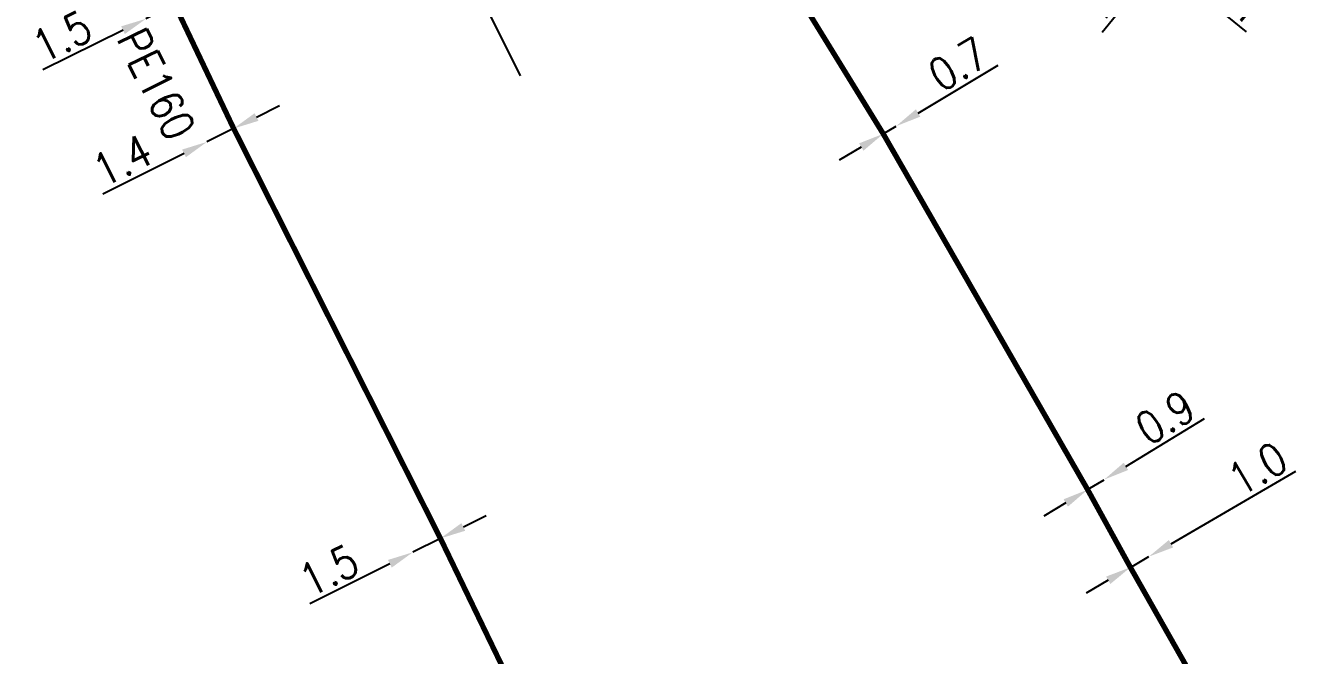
# Model space of a CAD drawing. Header units: millimetres. Extents: x 160996 to 162003, y 120996 to 122000.
# Drawn here: x 161424.7 to 161484.2, y 121076.2 to 121105.7 of the extents above; entities that cross this region are included whole.
import ezdxf

# ---------------------------------------------------------------- set-up
doc = ezdxf.new("R2010")
doc.units = ezdxf.units.MM
doc.header["$PDMODE"] = 34
doc.linetypes.add('L_25_PE', pattern=[2000, 1000, 1000])
doc.layers.get('Defpoints').update_dxf_attribs({"linetype": 'CONTINUOUS'})
doc.layers.add('L_150', color=1, linetype='CONTINUOUS')
doc.layers.add('L_400', color=7, linetype='CONTINUOUS')
doc.styles.get("Standard").update_dxf_attribs({"font": 'romans.shx', "width": 0.85})
doc.dimstyles.get("Standard").update_dxf_attribs({"dimtxt": 1.5, "dimasz": 1.2, "dimexe": 0.625, "dimexo": 0.625, "dimgap": 0.25, "dimtad": 1, "dimdec": 1, "dimzin": 0, "dimdsep": 46, "dimtxsty": 'Standard', "dimcen": -0.5, "dimadec": 0, "dimazin": 0, "dimtfac": 1, "dimtdec": 1, "dimtmove": 0, "dimatfit": 3, "dimfxl": 0, "dimtolj": 1, "dimtzin": 0, "dimarcsym": 0})

# ---------------------------------------------------------------- blocks, each defined once
blk = doc.blocks.new('*D1236')
at = {"layer": 'Defpoints', "color": 0, "linetype": 'Continuous', "transparency": 16777216}
for p in [(161444.152, 121081.707), (161442.856, 121081.057), (161442.856, 121081.057)]:
    blk.add_point(p, dxfattribs=at)
at = {"layer": 'L_150', "color": 0, "linetype": 'Continuous', "lineweight": -2, "transparency": 16777216}
for p, q in [((161445.224, 121082.245), (161446.297, 121082.783)), ((161444.152, 121081.707), (161442.856, 121081.057)), ((161441.783, 121080.519), (161438.038, 121078.641))]:
    blk.add_line(p, q, dxfattribs=at)
at = {"layer": 'L_150', "color": 0, "linetype": 'Continuous', "transparency": 16777216}
for points in [[(161445.135, 121082.423), (161445.314, 121082.066), (161444.152, 121081.707)], [(161441.693, 121080.698), (161441.873, 121080.34), (161442.856, 121081.057)]]:
    blk.add_solid(points, dxfattribs=at)
at = {"layer": 'L_150', "color": 0, "linetype": 'Continuous', "transparency": 16777216, "insert": (161438.926, 121080.205), "char_height": 1.5, "attachment_point": 5, "rotation": 26.63009}
blk.add_mtext('\\A1;1.5', dxfattribs=at)
blk = doc.blocks.new('*D1237')
at = {"layer": 'Defpoints', "color": 0, "linetype": 'Continuous', "transparency": 16777216}
for p in [(161434.472, 121100.899), (161433.221, 121100.272), (161433.221, 121100.272)]:
    blk.add_point(p, dxfattribs=at)
at = {"layer": 'L_150', "color": 0, "linetype": 'Continuous', "lineweight": -2, "transparency": 16777216}
for p, q in [((161435.545, 121101.437), (161436.618, 121101.975)), ((161434.472, 121100.899), (161433.221, 121100.272)), ((161432.148, 121099.734), (161428.349, 121097.829))]:
    blk.add_line(p, q, dxfattribs=at)
at = {"layer": 'L_150', "color": 0, "linetype": 'Continuous', "transparency": 16777216}
for points in [[(161435.455, 121101.616), (161435.635, 121101.258), (161434.472, 121100.899)], [(161432.059, 121099.913), (161432.238, 121099.555), (161433.221, 121100.272)]]:
    blk.add_solid(points, dxfattribs=at)
at = {"layer": 'L_150', "color": 0, "linetype": 'Continuous', "transparency": 16777216, "insert": (161429.264, 121099.406), "char_height": 1.5, "attachment_point": 5, "rotation": 26.63009}
blk.add_mtext('\\A1;1.4', dxfattribs=at)
blk = doc.blocks.new('*D1238')
at = {"layer": 'Defpoints', "color": 0, "linetype": 'Continuous', "transparency": 16777216}
for p in [(161431.712, 121106.7), (161430.368, 121106.035), (161430.368, 121106.035)]:
    blk.add_point(p, dxfattribs=at)
at = {"layer": 'L_150', "color": 0, "linetype": 'Continuous', "lineweight": -2, "transparency": 16777216}
for p, q in [((161432.788, 121107.233), (161433.863, 121107.765)), ((161431.712, 121106.7), (161430.368, 121106.035)), ((161429.293, 121105.503), (161425.538, 121103.644))]:
    blk.add_line(p, q, dxfattribs=at)
at = {"layer": 'L_150', "color": 0, "linetype": 'Continuous', "transparency": 16777216}
for points in [[(161432.699, 121107.412), (161432.877, 121107.054), (161431.712, 121106.7)], [(161429.204, 121105.682), (161429.381, 121105.323), (161430.368, 121106.035)]]:
    blk.add_solid(points, dxfattribs=at)
at = {"layer": 'L_150', "color": 0, "linetype": 'Continuous', "transparency": 16777216, "insert": (161426.434, 121105.203), "char_height": 1.5, "attachment_point": 5, "rotation": 26.33494}
blk.add_mtext('\\A1;1.5', dxfattribs=at)
blk = doc.blocks.new('*D1262')
at = {"layer": 'Defpoints', "color": 0, "linetype": 'Continuous', "transparency": 16777216}
for p in [(161475.218, 121084.457), (161475.218, 121084.457), (161474.449, 121083.989)]:
    blk.add_point(p, dxfattribs=at)
at = {"layer": 'L_150', "color": 0, "linetype": 'Continuous', "lineweight": -2, "transparency": 16777216}
for p, q in [((161476.243, 121085.08), (161479.926, 121087.32)), ((161474.449, 121083.989), (161475.218, 121084.457)), ((161473.424, 121083.366), (161472.398, 121082.742))]:
    blk.add_line(p, q, dxfattribs=at)
at = {"layer": 'L_150', "color": 0, "linetype": 'Continuous', "transparency": 16777216}
for points in [[(161476.139, 121085.251), (161476.347, 121084.909), (161475.218, 121084.457)], [(161473.32, 121083.537), (161473.527, 121083.195), (161474.449, 121083.989)]]:
    blk.add_solid(points, dxfattribs=at)
at = {"layer": 'L_150', "color": 0, "linetype": 'Continuous', "transparency": 16777216, "insert": (161478.078, 121087.366), "char_height": 1.5, "attachment_point": 5, "rotation": 31.30165}
blk.add_mtext('\\A1;0.9', dxfattribs=at)
blk = doc.blocks.new('*D1263')
at = {"layer": 'Defpoints', "color": 0, "linetype": 'Continuous', "transparency": 16777216}
for p in [(161477.315, 121080.854), (161477.315, 121080.854), (161476.451, 121080.351)]:
    blk.add_point(p, dxfattribs=at)
at = {"layer": 'L_150', "color": 0, "linetype": 'Continuous', "lineweight": -2, "transparency": 16777216}
for p, q in [((161478.352, 121081.458), (161484.192, 121084.858)), ((161476.451, 121080.351), (161477.315, 121080.854)), ((161475.414, 121079.748), (161474.377, 121079.144))]:
    blk.add_line(p, q, dxfattribs=at)
at = {"layer": 'L_150', "color": 0, "linetype": 'Continuous', "transparency": 16777216}
for points in [[(161478.251, 121081.631), (161478.453, 121081.285), (161477.315, 121080.854)], [(161475.313, 121079.92), (161475.514, 121079.575), (161476.451, 121080.351)]]:
    blk.add_solid(points, dxfattribs=at)
at = {"layer": 'L_150', "color": 0, "linetype": 'Continuous', "transparency": 16777216, "insert": (161482.397, 121084.97), "char_height": 1.5, "attachment_point": 5, "rotation": 30.20489}
blk.add_mtext('\\A1;1.0', dxfattribs=at)
blk = doc.blocks.new('*D1266')
at = {"layer": 'Defpoints', "color": 0, "linetype": 'Continuous', "transparency": 16777216}
for p in [(161465.482, 121101.008), (161465.482, 121101.008), (161464.881, 121100.648)]:
    blk.add_point(p, dxfattribs=at)
at = {"layer": 'L_150', "color": 0, "linetype": 'Continuous', "lineweight": -2, "transparency": 16777216}
for p, q in [((161466.511, 121101.624), (161470.262, 121103.87)), ((161464.881, 121100.648), (161465.482, 121101.008)), ((161463.851, 121100.032), (161462.822, 121099.416))]:
    blk.add_line(p, q, dxfattribs=at)
at = {"layer": 'L_150', "color": 0, "linetype": 'Continuous', "transparency": 16777216}
for points in [[(161466.409, 121101.796), (161466.614, 121101.453), (161465.482, 121101.008)], [(161463.749, 121100.204), (161463.954, 121099.86), (161464.881, 121100.648)]]:
    blk.add_solid(points, dxfattribs=at)
at = {"layer": 'L_150', "color": 0, "linetype": 'Continuous', "transparency": 16777216, "insert": (161468.388, 121103.913), "char_height": 1.5, "attachment_point": 5, "rotation": 30.90785}
blk.add_mtext('\\A1;0.7', dxfattribs=at)
blk = doc.blocks.new('*D1276')
at = {"layer": 'Defpoints', "color": 0, "linetype": 'Continuous', "transparency": 16777216}
for p in [(161481.02, 121112.604), (161479.817, 121111.133), (161479.817, 121111.133)]:
    blk.add_point(p, dxfattribs=at)
at = {"layer": 'L_150', "color": 0, "linetype": 'Continuous', "lineweight": -2, "transparency": 16777216}
for p, q in [((161481.779, 121113.533), (161482.538, 121114.462)), ((161481.02, 121112.604), (161479.817, 121111.133)), ((161479.058, 121110.203), (161475.126, 121105.391))]:
    blk.add_line(p, q, dxfattribs=at)
at = {"layer": 'L_150', "color": 0, "linetype": 'Continuous', "transparency": 16777216}
for points in [[(161481.624, 121113.66), (161481.934, 121113.406), (161481.02, 121112.604)], [(161478.903, 121110.33), (161479.213, 121110.077), (161479.817, 121111.133)]]:
    blk.add_solid(points, dxfattribs=at)
at = {"layer": 'L_150', "color": 0, "linetype": 'Continuous', "transparency": 16777216, "insert": (161475.278, 121107.158), "char_height": 1.5, "attachment_point": 5, "rotation": 50.74593}
blk.add_mtext('\\A1;1.9', dxfattribs=at)
blk = doc.blocks.new('*D1539')
at = {"layer": 'Defpoints', "color": 0, "linetype": 'Continuous', "transparency": 16777216}
for p in [(161479.42, 121113.965), (161477.839, 121108.712), (161477.839, 121108.712)]:
    blk.add_point(p, dxfattribs=at)
at = {"layer": 'L_400', "color": 0, "linetype": 'Continuous', "lineweight": -2, "transparency": 16777216}
for p, q in [((161479.025, 121113.481), (161475.818, 121109.557)), ((161475.284, 121110.8), (161474.355, 121111.559)), ((161476.213, 121110.041), (161477.839, 121108.712)), ((161478.769, 121107.953), (161481.871, 121105.417))]:
    blk.add_line(p, q, dxfattribs=at)
at = {"layer": 'L_400', "color": 0, "linetype": 'Continuous', "transparency": 16777216}
for points in [[(161475.411, 121110.955), (161475.157, 121110.645), (161476.213, 121110.041)], [(161478.895, 121108.107), (161478.642, 121107.798), (161477.839, 121108.712)]]:
    blk.add_solid(points, dxfattribs=at)
at = {"layer": 'L_400', "color": 0, "linetype": 'Continuous', "transparency": 16777216, "insert": (161481.417, 121107.08), "char_height": 1.5, "attachment_point": 5, "rotation": 320.74593}
blk.add_mtext('\\A1;2.1', dxfattribs=at)

msp = doc.modelspace()

# ---------------------------------------------------------------- linework, layer by layer
at = {"layer": 'L_150', "linetype": 'L_25_PE', "const_width": 0.25, "flags": 128}
for points in [[(161448.559, 121141.006), (161457.478, 121132.664), (161464.908, 121126.312), (161468.506, 121123.179), (161473.174, 121119.676), (161477.237, 121115.824), (161481.02, 121112.604), (161495.177, 121099.992), (161503.961, 121092.3), (161511.962, 121085.36), (161524.369, 121074.573), (161535.998, 121064.359), (161542.694, 121058.396), (161548.271, 121052.809), (161548.425, 121052.196), (161547.934, 121050.451), (161547.015, 121050.058), (161546.095, 121049.664), (161534.777, 121044.832), (161529.795, 121042.852), (161525.629, 121040.914), (161521.109, 121039.04), (161510.997, 121034.323), (161510.997, 121034.323), (161507.327, 121032.593), (161507.008, 121032.45), (161504.954, 121033.14), (161503.884, 121033.485), (161503.884, 121033.485), (161498.806, 121042.604), (161493.589, 121051.537), (161488.307, 121060.471), (161483.599, 121067.737), (161476.451, 121080.351), (161474.449, 121083.989), (161464.881, 121100.648), (161458.039, 121111.767), (161453.62, 121119.058), (161448.872, 121126.713), (161448.872, 121126.713)], [(161484.507, 121000), (161481.959, 121005.084), (161475.242, 121018.536), (161472.638, 121024.334), (161469.937, 121030.696), (161465.797, 121038.34), (161465.242, 121039.385), (161465.242, 121039.385), (161462.906, 121043.935), (161460.398, 121048.716), (161453.907, 121061.858), (161449.489, 121070.657), (161444.152, 121081.707), (161434.472, 121100.899), (161431.712, 121106.7), (161428.504, 121112.879), (161427.486, 121114.79), (161426.984, 121114.527), (161426.756, 121114.967)]]:
    msp.add_lwpolyline(points, dxfattribs=at)

# ---------------------------------------------------------------- texts
at = {"layer": 'L_150', "linetype": 'Continuous', "width": 0.85}
msp.add_text('PE160', height=1.5, rotation=296.28814, dxfattribs=at).set_placement((161428.968, 121105.103))

# ---------------------------------------------------------------- dimensions: what is measured, and where the dimension line sits
at = {"layer": 'L_150', "linetype": 'Continuous'}
for base, p1, p2, angle, picture, middle in [((161479.817, 121111.133), (161481.02, 121112.604), (161479.817, 121111.133), 50.74593, '*D1276', (161476.052, 121106.525)), ((161430.368, 121106.035), (161431.712, 121106.7), (161430.368, 121106.035), 26.33494, '*D1238', (161426.878, 121104.307)), ((161465.482, 121101.008), (161464.881, 121100.648), (161465.482, 121101.008), 210.90785, '*D1266', (161468.901, 121103.055)), ((161433.221, 121100.272), (161434.472, 121100.899), (161433.221, 121100.272), 26.63009, '*D1237', (161429.712, 121098.512)), ((161475.218, 121084.457), (161474.449, 121083.989), (161475.218, 121084.457), 211.30165, '*D1262', (161478.598, 121086.512)), ((161477.315, 121080.854), (161476.451, 121080.351), (161477.315, 121080.854), 210.20489, '*D1263', (161482.901, 121084.106)), ((161442.8556, 121081.0568), (161444.1518, 121081.7068), (161442.8556, 121081.0568), 26.63009, '*D1236', (161439.3741, 121079.3111))]:
    dim = msp.add_linear_dim(base=base, p1=p1, p2=p2, angle=angle, dimstyle='Standard', dxfattribs=at)
    dim.commit()
    dim.dimension.update_dxf_attribs({"geometry": picture, "text_midpoint": middle, "dimtype": 160})
at = {"layer": 'L_400', "linetype": 'Continuous'}
dim = msp.add_linear_dim(base=(161477.839, 121108.712), p1=(161479.42, 121113.965), p2=(161477.839, 121108.712), angle=140.74593, dimstyle='Standard', override={"dimatfit": 0}, dxfattribs=at)
dim.commit()
dim.dimension.update_dxf_attribs({"geometry": '*D1539', "text_midpoint": (161480.785, 121106.305), "dimtype": 160})

# ---------------------------------------------------------------- leaders
at = {"layer": 'L_150', "linetype": 'Continuous', "annotation_type": 0, "has_hookline": 1, "hookline_direction": 0, "text_width": 18.336, "horizontal_direction": (0.443132, -0.896457, 0)}
msp.add_leader([(161441.019, 121125.1), (161439.111, 121121.106), (161439.643, 121120.031)], dimstyle='Standard', override={"dimgap": 0.25, "dimtad": 1}, dxfattribs=at)
at = {"layer": 'L_400', "linetype": 'Continuous', "annotation_type": 0, "has_hookline": 1, "hookline_direction": 0, "text_width": 12.143, "horizontal_direction": (0.746291, -0.66562, 0)}
msp.add_leader([(161480.007, 121114.194), (161484.538, 121113.697), (161485.433, 121112.898)], dimstyle='Standard', override={"dimgap": 0.25, "dimtad": 1}, dxfattribs=at)

doc.saveas('drawing.dxf')
